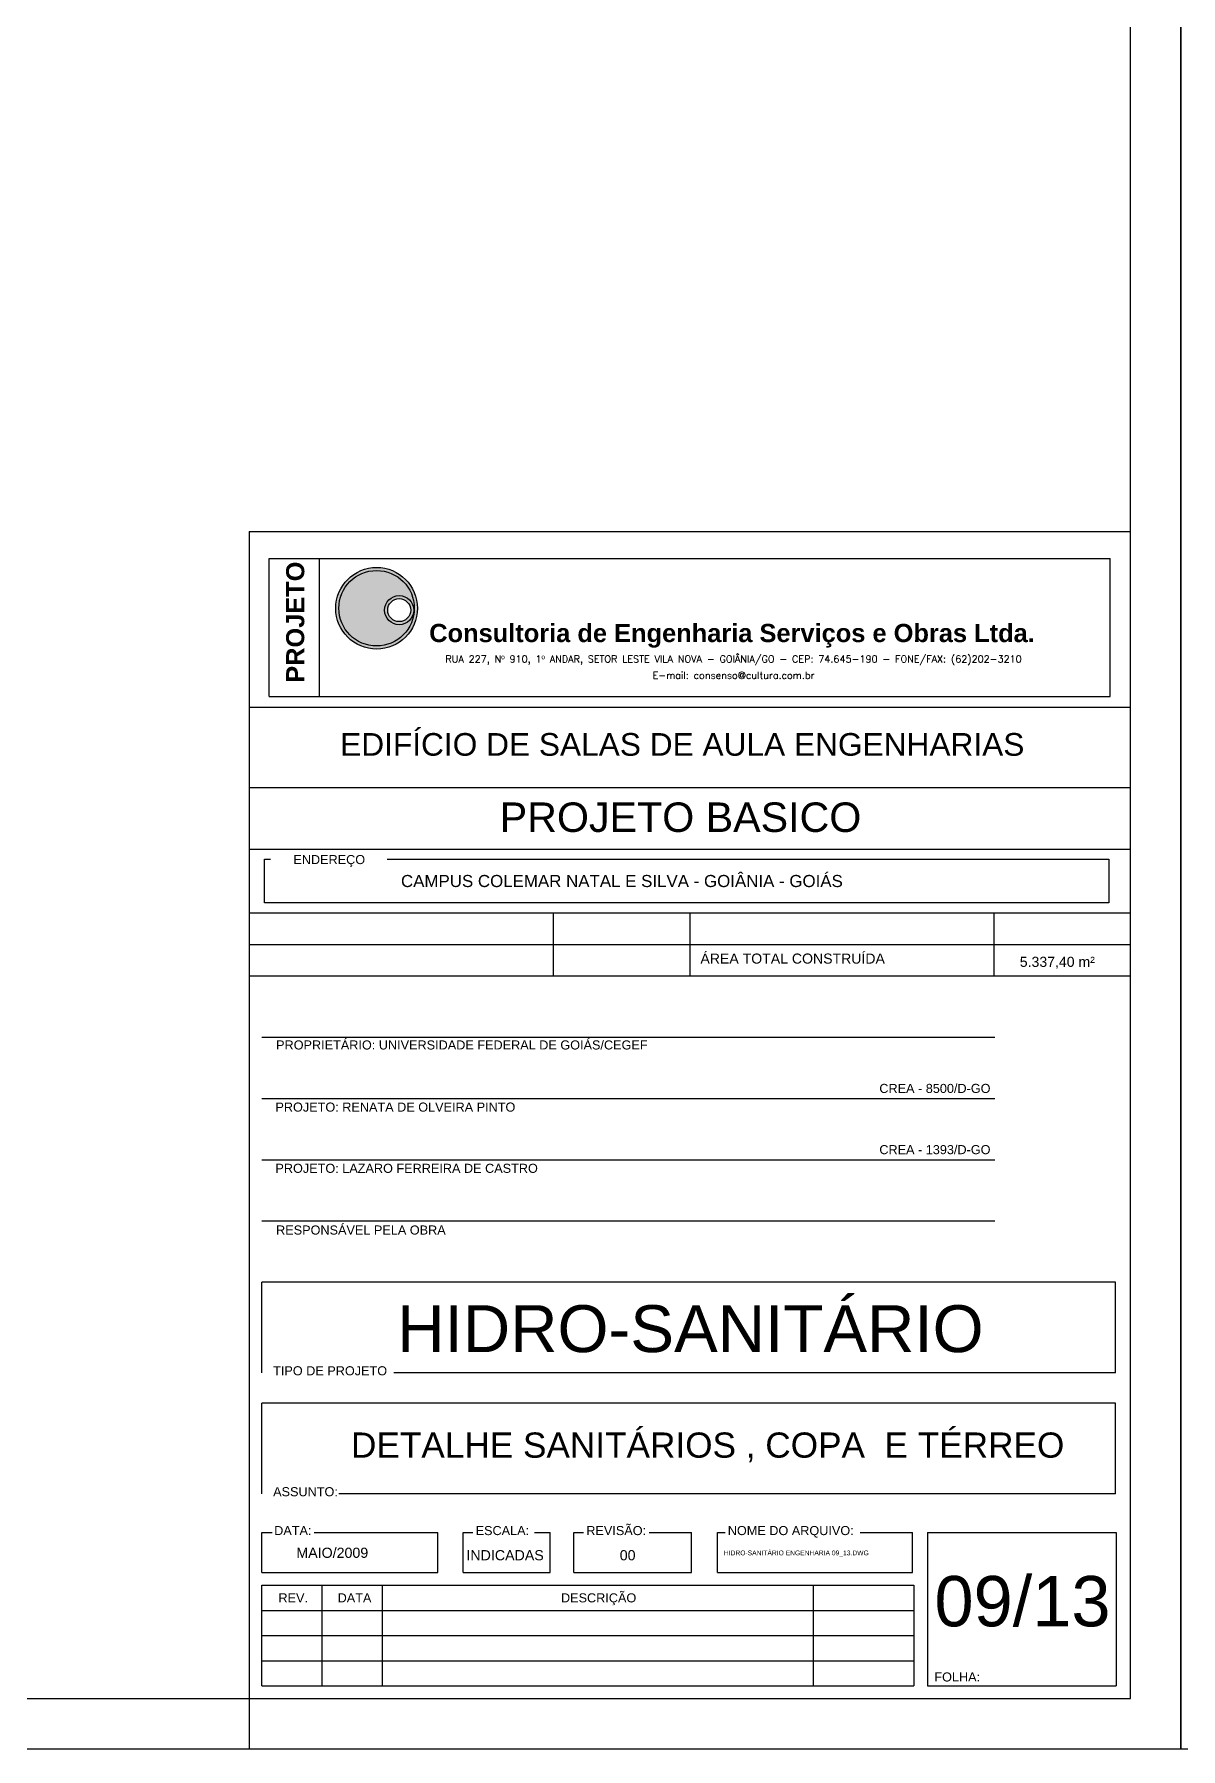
# Model space of a CAD drawing. Header units: millimetres. Extents: x -2485 to 3289, y -257 to 1952.
# Drawn here: x 45.31 to 49.86, y 15.34 to 22.15 of the extents above; entities that cross this region are included whole.
import ezdxf
from ezdxf.enums import TextEntityAlignment as Align

# ---------------------------------------------------------------- set-up
doc = ezdxf.new("R2010")
doc.units = ezdxf.units.MM
doc.header["$LTSCALE"] = 0.3
for name, color, linetype in [('AUX', 2, 'Continuous'), ('CAR_COLOR12', 20, 'Continuous'), ('CAR_TEXTO_01', 7, 'Continuous'), ('CAR_TEXTO_02', 2, 'Continuous'), ('CARIMBO', 4, 'Continuous'), ('TEX', 11, 'Continuous')]:
    doc.layers.add(name, color=color, linetype=linetype)
doc.styles.add('ARIAL', font='ARIAL.TTF', dxfattribs={"height": 0.12})
doc.styles.add('CAIXA', font='swiss.ttf')
doc.styles.add('ROMANS', font='romans.shx', dxfattribs={"height": 0.03})
doc.styles.add('SANSSERIFBOLD', font='sasb____.pfb')

msp = doc.modelspace()

# ---------------------------------------------------------------- hatches: boundary and pattern name
at = {"layer": 'CAR_COLOR12'}
h = msp.add_hatch(color=256, dxfattribs=at)
h.paths.add_polyline_path([(46.516446, 19.867807, 1), (46.816129, 19.867807, 1)])
h.paths.add_polyline_path([(46.813975, 19.860315, 1), (46.698124, 19.860315, 1)], flags=16)
h = msp.add_hatch(color=256, dxfattribs=at)
h.paths.add_polyline_path([(46.516446, 19.867807, 1), (46.816129, 19.867807, 1)])
h.paths.add_polyline_path([(46.813975, 19.860315, 1), (46.698124, 19.860315, 1)], flags=16)
at = {"layer": 'CAR_TEXTO_01'}
h = msp.add_hatch(color=256, dxfattribs=at)
h.paths.add_polyline_path([(46.828408, 19.867807, 1.00000074), (46.504167, 19.867807, 1.00000074)])
h.paths.add_polyline_path([(46.816129, 19.867807, 1), (46.516446, 19.867807, 1)], flags=16)
h = msp.add_hatch(color=256, dxfattribs=at)
h.paths.add_polyline_path([(46.828408, 19.867807, 1.00000074), (46.504167, 19.867807, 1.00000074)])
h.paths.add_polyline_path([(46.816129, 19.867807, 1), (46.516446, 19.867807, 1)], flags=16)
h = msp.add_hatch(color=256, dxfattribs=at)
h.paths.add_polyline_path([(46.813975, 19.860315, 1), (46.698124, 19.860315, 1)])
h.paths.add_polyline_path([(46.801696, 19.860315, -1), (46.710403, 19.860315, -1)], flags=16)
h = msp.add_hatch(color=256, dxfattribs=at)
h.paths.add_polyline_path([(46.813975, 19.860315, 1), (46.698124, 19.860315, 1)])
h.paths.add_polyline_path([(46.801696, 19.860315, -1), (46.710403, 19.860315, -1)], flags=16)

# ---------------------------------------------------------------- linework, layer by layer
at = {"color": 4, "linetype": 'Continuous'}
for p, q in [((49.86, 15.339655), (49.86, 27.019655)), ((49.86, 27.019655), (49.86, 15.339655)), ((33.24, 15.339655), (49.86, 15.339655)), ((49.86, 15.339655), (66.48, 15.339655))]:
    msp.add_line(p, q, dxfattribs=at)
at = {"color": 12, "linetype": 'Continuous'}
for p, q in [((49.66, 15.539655), (49.66, 26.819655)), ((33.74, 15.539655), (49.66, 15.539655))]:
    msp.add_line(p, q, dxfattribs=at)
at = {"color": 5, "linetype": 'Continuous'}
msp.add_line((46.16, 15.539655), (46.16, 15.339655), dxfattribs=at)
at = {"layer": 'AUX', "color": 12, "linetype": 'Continuous'}
msp.add_line((46.15998, 15.539655), (49.66, 15.539655), dxfattribs=at)
at = {"layer": 'CAR_TEXTO_01'}
for p, q in [((46.15998, 20.172321), (46.15998, 15.539655)), ((46.15998, 20.172321), (49.65998, 20.172321)), ((46.23998, 19.518006), (46.23998, 20.065242)), ((46.23998, 19.518006), (46.23998, 20.065242)), ((46.23998, 20.065242), (49.57998, 20.065242)), ((46.23998, 20.065242), (49.57998, 20.065242)), ((46.43998, 19.518006), (46.43998, 20.065242)), ((46.43998, 19.518006), (46.43998, 20.065242)), ((49.57998, 19.518006), (49.57998, 20.065242)), ((49.57998, 19.518006), (49.57998, 20.065242)), ((46.15998, 19.47493), (49.65998, 19.47493)), ((46.23998, 19.518006), (49.57998, 19.518006)), ((46.23998, 19.518006), (49.57998, 19.518006)), ((46.15998, 19.156655), (49.65998, 19.156655)), ((46.15998, 18.910618), (49.65998, 18.910618)), ((46.15998, 18.65901), (49.65998, 18.65901)), ((47.367369, 18.65901), (47.367369, 18.40769)), ((47.90998, 18.65901), (47.90998, 18.40769)), ((49.117369, 18.65901), (49.117369, 18.40769)), ((46.15998, 18.53335), (49.65998, 18.53335)), ((46.15998, 18.40769), (49.65998, 18.40769)), ((46.20998, 18.164602), (49.12189, 18.164602)), ((46.209985, 17.921513), (49.121895, 17.921513)), ((46.20998, 17.678424), (49.12189, 17.678424)), ((46.20998, 17.435336), (49.12189, 17.435336)), ((46.20998, 16.832247), (46.20998, 17.192247)), ((49.601263, 17.192247), (46.20998, 17.192247)), ((49.601263, 16.832247), (49.601263, 17.192247)), ((49.601263, 16.832247), (46.735332, 16.832247)), ((46.20998, 16.352073), (46.20998, 16.712073)), ((49.601263, 16.712073), (46.20998, 16.712073)), ((49.601263, 16.352073), (49.601263, 16.712073)), ((49.601263, 16.352073), (46.516769, 16.352073)), ((46.20998, 16.038651), (46.20998, 16.198651)), ((46.20998, 16.198651), (46.251282, 16.198651)), ((46.417803, 16.198651), (46.90998, 16.198651)), ((46.90998, 16.038651), (46.90998, 16.198651)), ((47.00998, 16.198651), (47.048185, 16.198651)), ((47.00998, 16.038651), (47.00998, 16.198651)), ((47.29407, 16.198651), (47.355364, 16.198651)), ((47.355364, 16.038651), (47.355364, 16.198651)), ((47.449545, 16.198651), (47.488527, 16.198651)), ((47.449545, 16.038651), (47.449545, 16.198651)), ((47.748989, 16.198651), (47.916382, 16.198651)), ((47.916382, 16.038651), (47.916382, 16.198651)), ((48.019785, 16.198651), (48.050665, 16.198651)), ((48.019785, 16.038651), (48.019785, 16.198651)), ((48.586346, 16.198651), (48.794688, 16.198651)), ((48.794688, 16.038651), (48.794688, 16.198651)), ((48.853886, 16.198651), (49.60336, 16.198651)), ((48.853886, 16.198651), (48.853886, 15.588651)), ((49.60336, 16.198651), (49.60336, 15.588651)), ((46.20998, 16.038651), (46.90998, 16.038651)), ((47.00998, 16.038651), (47.355364, 16.038651)), ((47.449545, 16.038651), (47.916382, 16.038651)), ((48.019785, 16.038651), (48.794688, 16.038651)), ((46.20998, 15.988651), (48.800507, 15.988651)), ((46.20998, 15.588651), (46.20998, 15.988651)), ((46.44998, 15.588651), (46.44998, 15.988651)), ((46.68998, 15.588651), (46.68998, 15.988651)), ((48.400507, 15.988651), (48.400507, 15.588651)), ((48.800507, 15.988651), (48.800507, 15.588651)), ((46.20998, 15.888651), (48.800507, 15.888651)), ((46.20998, 15.788651), (48.800507, 15.788651)), ((46.20998, 15.688651), (48.800507, 15.688651)), ((46.20998, 15.588651), (48.800507, 15.588651)), ((48.853886, 15.588651), (49.60336, 15.588651))]:
    msp.add_line(p, q, dxfattribs=at)
msp.add_lwpolyline([(46.708703, 18.871156), (49.574669, 18.871156), (49.574669, 18.698472), (46.22094, 18.698472), (46.22094, 18.871156), (46.245481, 18.871156)], dxfattribs=at)
for centre, radius in [((46.666287, 19.867807), 0.16212), ((46.666287, 19.867807), 0.16212), ((46.666287, 19.867807), 0.149841), ((46.666287, 19.867807), 0.149841), ((46.756049, 19.860315), 0.057925), ((46.756049, 19.860315), 0.057925), ((46.756049, 19.860315), 0.057925), ((46.756049, 19.860315), 0.057925), ((46.756049, 19.860315), 0.045646), ((46.756049, 19.860315), 0.045646)]:
    msp.add_circle(centre, radius, dxfattribs=at)
at = {"layer": 'TEX', "color": 5, "linetype": 'Continuous'}
msp.add_line((46.16, 15.539655), (46.16, 15.339655), dxfattribs=at)

# ---------------------------------------------------------------- texts
at = {"layer": 'CAR_TEXTO_01', "style": 'ROMANS'}
for s, p in [('RUA 227, Nº 910, 1º ANDAR, SETOR LESTE VILA NOVA - GOIÂNIA/GO - CEP: 74.645-190 - FONE/FAX: (62)202-3210', (48.083965, 19.651764)), ('E-mail: consenso@cultura.com.br', (48.083965, 19.587458))]:
    msp.add_text(s, height=0.028, dxfattribs=at).set_placement(p, align=Align.CENTER)
at = {"layer": 'CAR_TEXTO_01', "style": 'ARIAL'}
for s, height, p in [('ENDEREÇO', 0.036, (46.335758, 18.851942)), ('ÁREA TOTAL CONSTRUÍDA', 0.04, (47.952481, 18.456843)), ('5.337,40 m²', 0.04, (49.220897, 18.443937)), ('PROPRIETÁRIO: UNIVERSIDADE FEDERAL DE GOIÁS/CEGEF', 0.036, (46.267255, 18.115883)), (' CREA - 8500/D-GO', 0.036, (48.649053, 17.943327)), ('PROJETO: RENATA DE OLVEIRA PINTO', 0.036, (46.264555, 17.869206)), (' CREA - 1393/D-GO', 0.036, (48.649053, 17.700238)), ('PROJETO: LAZARO FERREIRA DE CASTRO', 0.036, (46.264555, 17.626117)), ('RESPONSÁVEL PELA OBRA', 0.036, (46.267255, 17.381066)), ('TIPO DE PROJETO', 0.036, (46.255466, 16.822219)), ('ASSUNTO:', 0.036, (46.255466, 16.342045)), ('DATA:', 0.036, (46.259619, 16.187798)), ('ESCALA:', 0.036, (47.059619, 16.187798)), ('REVISÃO:', 0.036, (47.499184, 16.187798)), ('NOME DO ARQUIVO:', 0.036, (48.061134, 16.187798)), ('MAIO/2009', 0.0404082, (46.347609, 16.097416)), ('INDICADAS', 0.0404082, (47.02305, 16.087706)), ('00', 0.0404082, (47.632039, 16.087706)), ('HIDRO-SANITÁRIO ENGENHARIA 09_13.DWG', 0.01905795, (48.045564, 16.107556)), ('REV.', 0.036, (46.276511, 15.92061)), ('DATA', 0.036, (46.511612, 15.92061)), ('DESCRIÇÃO', 0.036, (47.398629, 15.92061)), ('FOLHA:', 0.036, (48.881546, 15.606562))]:
    msp.add_text(s, height=height, dxfattribs=at).set_placement(p)
at = {"layer": 'CAR_TEXTO_02', "style": 'SANSSERIFBOLD'}
msp.add_text('PROJETO', height=0.0720635, rotation=90, dxfattribs=at).set_placement((46.379091, 19.812498), align=Align.CENTER)
at = {"layer": 'CAR_TEXTO_02'}
for s, height, style, p in [('Consultoria de Engenharia Serviços e Obras Ltda.', 0.07222734, 'SANSSERIFBOLD', (48.077884, 19.733384)), ('EDIFÍCIO DE SALAS DE AULA ENGENHARIAS', 0.09, 'CAIXA', (47.880355, 19.282238)), ('PROJETO BASICO', 0.11712236, 'CAIXA', (47.873404, 18.97962)), ('HIDRO-SANITÁRIO', 0.18639425, 'CAIXA', (47.912792, 16.914216)), ('DETALHE SANITÁRIOS , COPA  E TÉRREO', 0.1, 'CAIXA', (47.981186, 16.495193))]:
    msp.add_text(s, height=height, dxfattribs=dict(at, style=style)).set_placement(p, align=Align.CENTER)
at = {"layer": 'CAR_TEXTO_02', "style": 'CAIXA'}
msp.add_text('09/13', height=0.2, dxfattribs=at).set_placement((48.882049, 15.825413))
at = {"layer": 'CARIMBO', "style": 'ARIAL'}
msp.add_text('CAMPUS COLEMAR NATAL E SILVA - GOIÂNIA - GOIÁS', height=0.048, dxfattribs=at).set_placement((46.763238, 18.760829))

doc.saveas('drawing.dxf')
